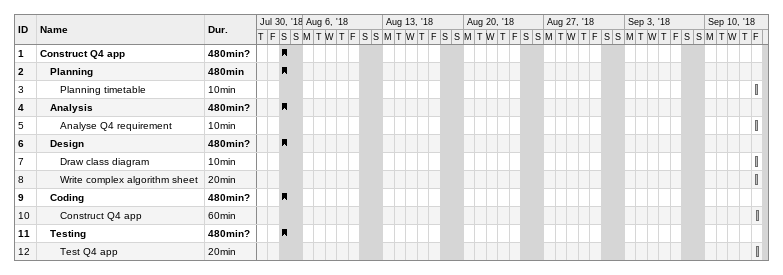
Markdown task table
| ID | Level | Task | Duration | Start | Finish |
|---|---|---|---|---|---|
| 1 | 1 | **Construct Q4 app** | 480min? | 2018-08-04 | 2018-08-04 |
| 2 | 2 | **Planning** | 480min | 2018-08-04 | 2018-08-04 |
| 3 | 3 | Planning timetable | 10min | 2018-09-14 | 2018-09-14 |
| 4 | 2 | **Analysis** | 480min? | 2018-08-04 | 2018-08-04 |
| 5 | 3 | Analyse Q4 requirement | 10min | 2018-09-14 | 2018-09-14 |
| 6 | 2 | **Design** | 480min? | 2018-08-04 | 2018-08-04 |
| 7 | 3 | Draw class diagram | 10min | 2018-09-14 | 2018-09-14 |
| 8 | 3 | Write complex algorithm sheet | 20min | 2018-09-14 | 2018-09-14 |
| 9 | 2 | **Coding** | 480min? | 2018-08-04 | 2018-08-04 |
| 10 | 3 | Construct Q4 app | 60min | 2018-09-14 | 2018-09-14 |
| 11 | 2 | **Testing** | 480min? | 2018-08-04 | 2018-08-04 |
| 12 | 3 | Test Q4 app | 20min | 2018-09-14 | 2018-09-14 |
